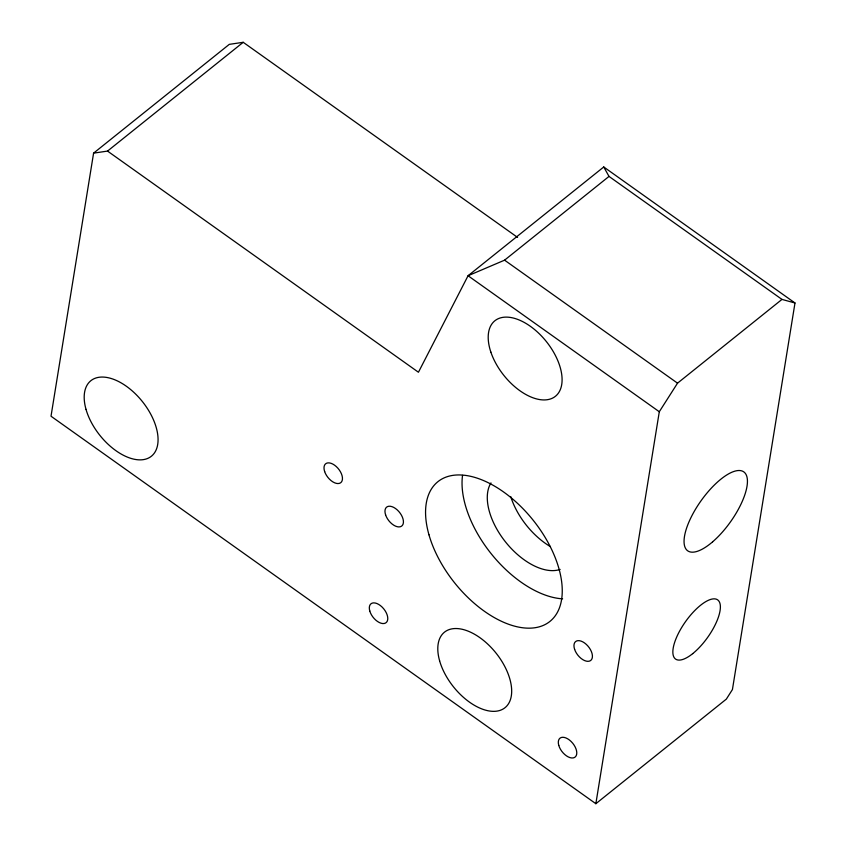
<?xml version="1.0" encoding="UTF-8"?>
<svg xmlns="http://www.w3.org/2000/svg" width="846" height="846" viewBox="0 0 846 846"><rect width="100%" height="100%" fill="white"/><g stroke="black" fill="none" stroke-linecap="round" stroke-linejoin="round"><path stroke-width="1.27" d="M93.589 153.147L51.014 416.221L595.859 803.7L726.344 699.113L732.425 689.564L794.986 302.984L603.748 166.979L468.06 275.743L418.442 372.24L107.527 151.085L93.589 153.147L229.287 44.362L243.214 42.3L517.572 237.398M595.859 803.7L659.298 411.748L677.53 383.164L781.968 299.41L794.986 302.984M107.527 151.085L243.214 42.3M659.298 411.748L468.06 275.743L504.576 260.166L609.014 176.412L781.968 299.41M504.576 260.166L677.53 383.164M603.748 166.979L609.014 176.412M562.611 598.841A89.549 50.231 51.3 0 1 491.738 554.405A89.549 50.231 51.3 0 1 462.54 475.367M560.137 569.421A56.471 31.683 51.3 0 1 505.591 542.032A56.471 31.683 51.3 0 1 490.966 482.907M550.418 546.632A56.471 31.683 51.3 0 1 510.73 496.56M692.705 653.641A36.304 13.578 -54.6 0 0 718.889 601.115A36.304 13.578 -54.6 0 0 678.27 633.675A36.304 13.578 -54.6 0 0 692.705 653.641M712.596 541.852A48.402 18.104 -54.6 0 0 744.649 472.607A48.402 18.104 -54.6 0 0 690.019 519.571A48.402 18.104 -54.6 0 0 712.596 541.852M86.017 409.369A48.402 27.157 51.3 0 0 148.653 457.982A48.402 27.157 51.3 0 0 128.729 388.007A48.402 27.157 51.3 0 0 86.017 409.369M428.954 534.757A89.549 50.231 51.3 0 0 544.824 624.686A89.549 50.231 51.3 0 0 507.97 495.227A89.549 50.231 51.3 0 0 428.954 534.757M439.624 660.853A48.402 27.157 51.3 0 0 502.26 709.466A48.402 27.157 51.3 0 0 482.347 639.491A48.402 27.157 51.3 0 0 439.624 660.853M369.765 610.949A12.098 6.789 51.3 0 0 385.427 623.1A12.098 6.789 51.3 0 0 380.446 605.609A12.098 6.789 51.3 0 0 369.765 610.949M558.762 745.358A12.098 6.789 51.3 0 0 574.423 757.519A12.098 6.789 51.3 0 0 569.443 740.017A12.098 6.789 51.3 0 0 558.762 745.358M385.628 514.96A12.098 6.789 51.3 0 0 401.469 526.233A12.098 6.789 51.3 0 0 395.505 508.509A12.098 6.789 51.3 0 0 385.628 514.96M574.624 649.379A12.098 6.789 51.3 0 0 590.466 660.641A12.098 6.789 51.3 0 0 584.501 642.928A12.098 6.789 51.3 0 0 574.624 649.379M490.86 352.105A48.402 27.157 51.3 0 0 554.215 397.165A48.402 27.157 51.3 0 0 530.368 326.302A48.402 27.157 51.3 0 0 490.86 352.105M324.663 471.603A12.098 6.789 51.3 0 0 340.504 482.865A12.098 6.789 51.3 0 0 334.54 465.152A12.098 6.789 51.3 0 0 324.663 471.603"/></g></svg>
